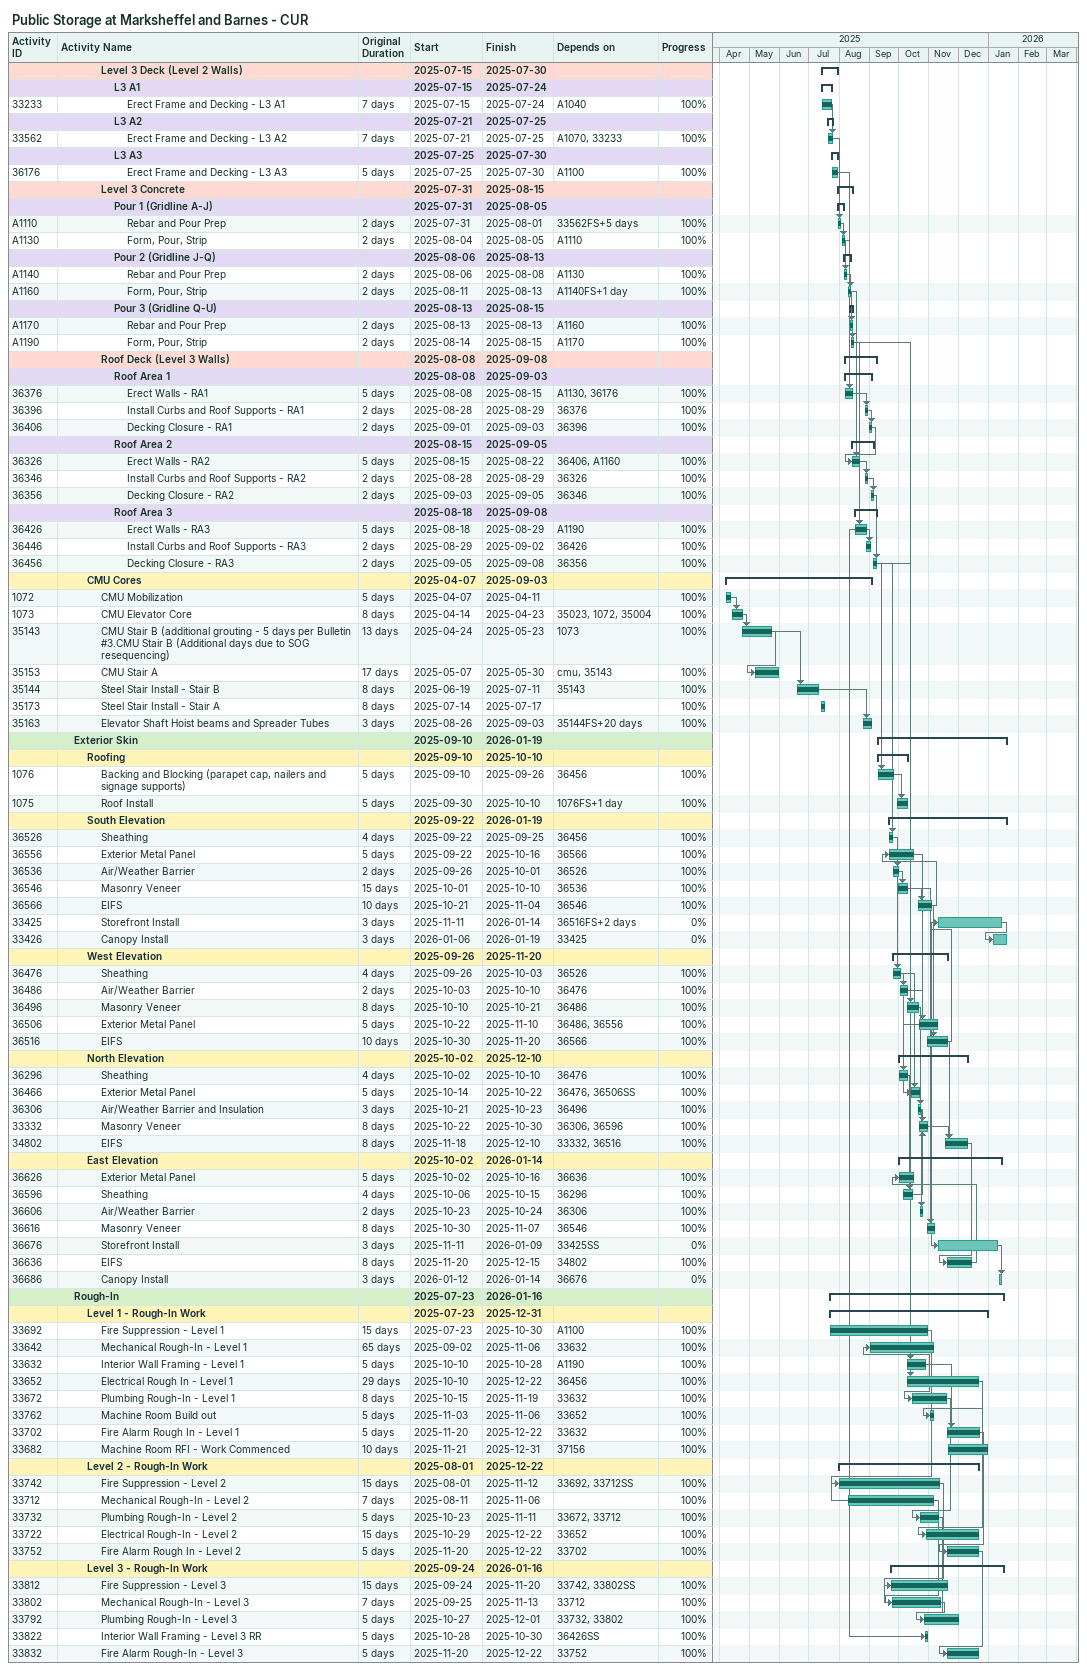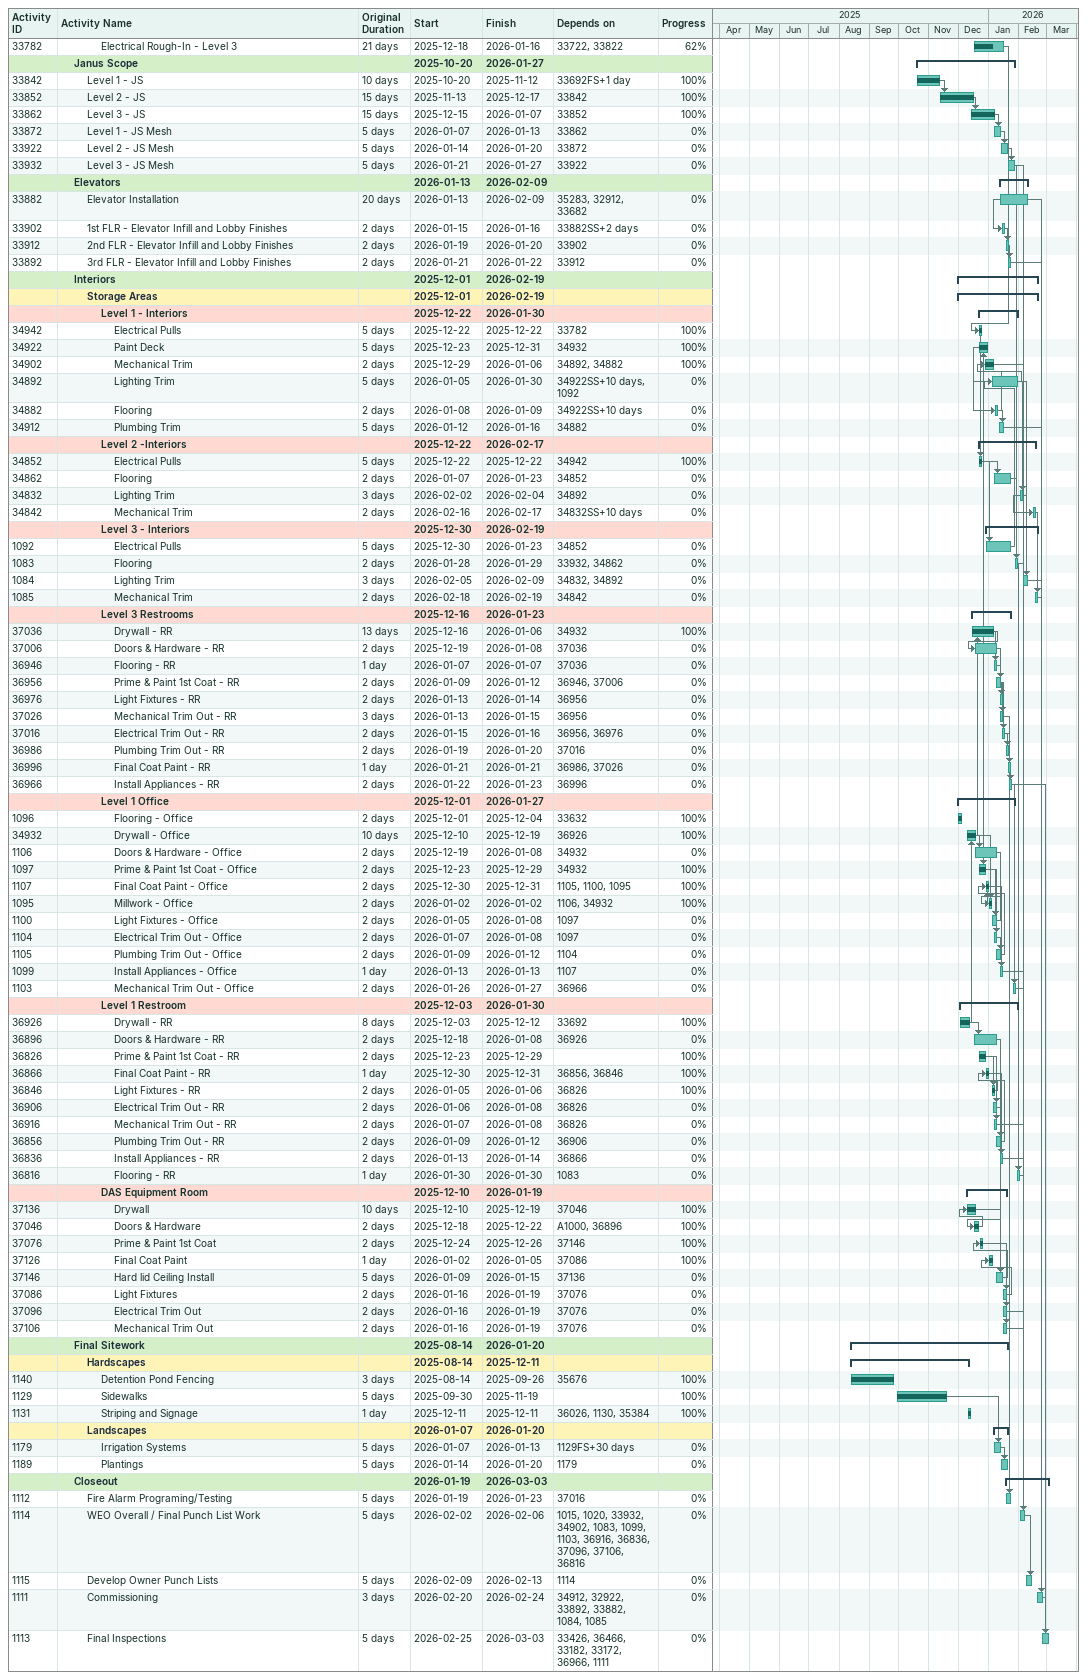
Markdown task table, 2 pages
Public Storage at Marksheffel and Barnes - CUR

| ID | Level | Task | Original duration | Start | Finish | Predecessors | % complete |
|---|---|---|---|---|---|---|---|
|  | 4 | **Level 3 Deck (Level 2 Walls)** |  | 2025-07-15 | 2025-07-30 |  |  |
|  | 5 | **L3 A1** |  | 2025-07-15 | 2025-07-24 |  |  |
| 33233 | 6 | Erect Frame and Decking - L3 A1 | 7d | 2025-07-15 | 2025-07-24 | A1040 | 100 |
|  | 5 | **L3 A2** |  | 2025-07-21 | 2025-07-25 |  |  |
| 33562 | 6 | Erect Frame and Decking - L3 A2 | 7d | 2025-07-21 | 2025-07-25 | A1070, 33233 | 100 |
|  | 5 | **L3 A3** |  | 2025-07-25 | 2025-07-30 |  |  |
| 36176 | 6 | Erect Frame and Decking - L3 A3 | 5d | 2025-07-25 | 2025-07-30 | A1100 | 100 |
|  | 4 | **Level 3 Concrete** |  | 2025-07-31 | 2025-08-15 |  |  |
|  | 5 | **Pour 1 (Gridline A-J)** |  | 2025-07-31 | 2025-08-05 |  |  |
| A1110 | 6 | Rebar and Pour Prep | 2d | 2025-07-31 | 2025-08-01 | 33562FS+5d | 100 |
| A1130 | 6 | Form, Pour, Strip | 2d | 2025-08-04 | 2025-08-05 | A1110 | 100 |
|  | 5 | **Pour 2 (Gridline J-Q)** |  | 2025-08-06 | 2025-08-13 |  |  |
| A1140 | 6 | Rebar and Pour Prep | 2d | 2025-08-06 | 2025-08-08 | A1130 | 100 |
| A1160 | 6 | Form, Pour, Strip | 2d | 2025-08-11 | 2025-08-13 | A1140FS+1d | 100 |
|  | 5 | **Pour 3 (Gridline Q-U)** |  | 2025-08-13 | 2025-08-15 |  |  |
| A1170 | 6 | Rebar and Pour Prep | 2d | 2025-08-13 | 2025-08-13 | A1160 | 100 |
| A1190 | 6 | Form, Pour, Strip | 2d | 2025-08-14 | 2025-08-15 | A1170 | 100 |
|  | 4 | **Roof Deck (Level 3 Walls)** |  | 2025-08-08 | 2025-09-08 |  |  |
|  | 5 | **Roof Area 1** |  | 2025-08-08 | 2025-09-03 |  |  |
| 36376 | 6 | Erect Walls - RA1 | 5d | 2025-08-08 | 2025-08-15 | A1130, 36176 | 100 |
| 36396 | 6 | Install Curbs and Roof Supports - RA1 | 2d | 2025-08-28 | 2025-08-29 | 36376 | 100 |
| 36406 | 6 | Decking Closure - RA1 | 2d | 2025-09-01 | 2025-09-03 | 36396 | 100 |
|  | 5 | **Roof Area 2** |  | 2025-08-15 | 2025-09-05 |  |  |
| 36326 | 6 | Erect Walls - RA2 | 5d | 2025-08-15 | 2025-08-22 | 36406, A1160 | 100 |
| 36346 | 6 | Install Curbs and Roof Supports - RA2 | 2d | 2025-08-28 | 2025-08-29 | 36326 | 100 |
| 36356 | 6 | Decking Closure - RA2 | 2d | 2025-09-03 | 2025-09-05 | 36346 | 100 |
|  | 5 | **Roof Area 3** |  | 2025-08-18 | 2025-09-08 |  |  |
| 36426 | 6 | Erect Walls - RA3 | 5d | 2025-08-18 | 2025-08-29 | A1190 | 100 |
| 36446 | 6 | Install Curbs and Roof Supports - RA3 | 2d | 2025-08-29 | 2025-09-02 | 36426 | 100 |
| 36456 | 6 | Decking Closure - RA3 | 2d | 2025-09-05 | 2025-09-08 | 36356 | 100 |
|  | 3 | **CMU Cores** |  | 2025-04-07 | 2025-09-03 |  |  |
| 1072 | 4 | CMU Mobilization | 5d | 2025-04-07 | 2025-04-11 |  | 100 |
| 1073 | 4 | CMU Elevator Core | 8d | 2025-04-14 | 2025-04-23 | 35023, 1072, 35004 | 100 |
| 35143 | 4 | CMU Stair B (additional grouting - 5 days per Bulletin #3.CMU Stair B (Additional days due to SOG resequencing) | 13d | 2025-04-24 | 2025-05-23 | 1073 | 100 |
| 35153 | 4 | CMU Stair A | 17d | 2025-05-07 | 2025-05-30 | cmu, 35143 | 100 |
| 35144 | 4 | Steel Stair Install - Stair B | 8d | 2025-06-19 | 2025-07-11 | 35143 | 100 |
| 35173 | 4 | Steel Stair Install - Stair A | 8d | 2025-07-14 | 2025-07-17 |  | 100 |
| 35163 | 4 | Elevator Shaft Hoist beams and Spreader Tubes | 3d | 2025-08-26 | 2025-09-03 | 35144FS+20d | 100 |
|  | 2 | **Exterior Skin** |  | 2025-09-10 | 2026-01-19 |  |  |
|  | 3 | **Roofing** |  | 2025-09-10 | 2025-10-10 |  |  |
| 1076 | 4 | Backing and Blocking (parapet cap, nailers and signage supports) | 5d | 2025-09-10 | 2025-09-26 | 36456 | 100 |
| 1075 | 4 | Roof Install | 5d | 2025-09-30 | 2025-10-10 | 1076FS+1d | 100 |
|  | 3 | **South Elevation** |  | 2025-09-22 | 2026-01-19 |  |  |
| 36526 | 4 | Sheathing | 4d | 2025-09-22 | 2025-09-25 | 36456 | 100 |
| 36556 | 4 | Exterior Metal Panel | 5d | 2025-09-22 | 2025-10-16 | 36566 | 100 |
| 36536 | 4 | Air/Weather Barrier | 2d | 2025-09-26 | 2025-10-01 | 36526 | 100 |
| 36546 | 4 | Masonry Veneer | 15d | 2025-10-01 | 2025-10-10 | 36536 | 100 |
| 36566 | 4 | EIFS | 10d | 2025-10-21 | 2025-11-04 | 36546 | 100 |
| 33425 | 4 | Storefront Install | 3d | 2025-11-11 | 2026-01-14 | 36516FS+2d | 0 |
| 33426 | 4 | Canopy Install | 3d | 2026-01-06 | 2026-01-19 | 33425 | 0 |
|  | 3 | **West Elevation** |  | 2025-09-26 | 2025-11-20 |  |  |
| 36476 | 4 | Sheathing | 4d | 2025-09-26 | 2025-10-03 | 36526 | 100 |
| 36486 | 4 | Air/Weather Barrier | 2d | 2025-10-03 | 2025-10-10 | 36476 | 100 |
| 36496 | 4 | Masonry Veneer | 8d | 2025-10-10 | 2025-10-21 | 36486 | 100 |
| 36506 | 4 | Exterior Metal Panel | 5d | 2025-10-22 | 2025-11-10 | 36486, 36556 | 100 |
| 36516 | 4 | EIFS | 10d | 2025-10-30 | 2025-11-20 | 36566 | 100 |
|  | 3 | **North Elevation** |  | 2025-10-02 | 2025-12-10 |  |  |
| 36296 | 4 | Sheathing | 4d | 2025-10-02 | 2025-10-10 | 36476 | 100 |
| 36466 | 4 | Exterior Metal Panel | 5d | 2025-10-14 | 2025-10-22 | 36476, 36506SS | 100 |
| 36306 | 4 | Air/Weather Barrier and Insulation | 3d | 2025-10-21 | 2025-10-23 | 36496 | 100 |
| 33332 | 4 | Masonry Veneer | 8d | 2025-10-22 | 2025-10-30 | 36306, 36596 | 100 |
| 34802 | 4 | EIFS | 8d | 2025-11-18 | 2025-12-10 | 33332, 36516 | 100 |
|  | 3 | **East Elevation** |  | 2025-10-02 | 2026-01-14 |  |  |
| 36626 | 4 | Exterior Metal Panel | 5d | 2025-10-02 | 2025-10-16 | 36636 | 100 |
| 36596 | 4 | Sheathing | 4d | 2025-10-06 | 2025-10-15 | 36296 | 100 |
| 36606 | 4 | Air/Weather Barrier | 2d | 2025-10-23 | 2025-10-24 | 36306 | 100 |
| 36616 | 4 | Masonry Veneer | 8d | 2025-10-30 | 2025-11-07 | 36546 | 100 |
| 36676 | 4 | Storefront Install | 3d | 2025-11-11 | 2026-01-09 | 33425SS | 0 |
| 36636 | 4 | EIFS | 8d | 2025-11-20 | 2025-12-15 | 34802 | 100 |
| 36686 | 4 | Canopy Install | 3d | 2026-01-12 | 2026-01-14 | 36676 | 0 |
|  | 2 | **Rough-In** |  | 2025-07-23 | 2026-01-16 |  |  |
|  | 3 | **Level 1 - Rough-In Work** |  | 2025-07-23 | 2025-12-31 |  |  |
| 33692 | 4 | Fire Suppression - Level 1 | 15d | 2025-07-23 | 2025-10-30 | A1100 | 100 |
| 33642 | 4 | Mechanical Rough-In - Level 1 | 65d | 2025-09-02 | 2025-11-06 | 33632 | 100 |
| 33632 | 4 | Interior Wall Framing - Level 1 | 5d | 2025-10-10 | 2025-10-28 | A1190 | 100 |
| 33652 | 4 | Electrical Rough In - Level 1 | 29d | 2025-10-10 | 2025-12-22 | 36456 | 100 |
| 33672 | 4 | Plumbing Rough-In - Level 1 | 8d | 2025-10-15 | 2025-11-19 | 33632 | 100 |
| 33762 | 4 | Machine Room Build out | 5d | 2025-11-03 | 2025-11-06 | 33652 | 100 |
| 33702 | 4 | Fire Alarm Rough In - Level 1 | 5d | 2025-11-20 | 2025-12-22 | 33632 | 100 |
| 33682 | 4 | Machine Room RFI - Work Commenced | 10d | 2025-11-21 | 2025-12-31 | 37156 | 100 |
|  | 3 | **Level 2 - Rough-In Work** |  | 2025-08-01 | 2025-12-22 |  |  |
| 33742 | 4 | Fire Suppression - Level 2 | 15d | 2025-08-01 | 2025-11-12 | 33692, 33712SS | 100 |
| 33712 | 4 | Mechanical Rough-In - Level 2 | 7d | 2025-08-11 | 2025-11-06 |  | 100 |
| 33732 | 4 | Plumbing Rough-In - Level 2 | 5d | 2025-10-23 | 2025-11-11 | 33672, 33712 | 100 |
| 33722 | 4 | Electrical Rough-In - Level 2 | 15d | 2025-10-29 | 2025-12-22 | 33652 | 100 |
| 33752 | 4 | Fire Alarm Rough In - Level 2 | 5d | 2025-11-20 | 2025-12-22 | 33702 | 100 |
|  | 3 | **Level 3 - Rough-In Work** |  | 2025-09-24 | 2026-01-16 |  |  |
| 33812 | 4 | Fire Suppression - Level 3 | 15d | 2025-09-24 | 2025-11-20 | 33742, 33802SS | 100 |
| 33802 | 4 | Mechanical Rough-In - Level 3 | 7d | 2025-09-25 | 2025-11-13 | 33712 | 100 |
| 33792 | 4 | Plumbing Rough-In - Level 3 | 5d | 2025-10-27 | 2025-12-01 | 33732, 33802 | 100 |
| 33822 | 4 | Interior Wall Framing - Level 3 RR | 5d | 2025-10-28 | 2025-10-30 | 36426SS | 100 |
| 33832 | 4 | Fire Alarm Rough-In - Level 3 | 5d | 2025-11-20 | 2025-12-22 | 33752 | 100 |
| 33782 | 4 | Electrical Rough-In - Level 3 | 21d | 2025-12-18 | 2026-01-16 | 33722, 33822 | 62 |
|  | 2 | **Janus Scope** |  | 2025-10-20 | 2026-01-27 |  |  |
| 33842 | 3 | Level 1 - JS | 10d | 2025-10-20 | 2025-11-12 | 33692FS+1d | 100 |
| 33852 | 3 | Level 2 - JS | 15d | 2025-11-13 | 2025-12-17 | 33842 | 100 |
| 33862 | 3 | Level 3 - JS | 15d | 2025-12-15 | 2026-01-07 | 33852 | 100 |
| 33872 | 3 | Level 1 - JS Mesh | 5d | 2026-01-07 | 2026-01-13 | 33862 | 0 |
| 33922 | 3 | Level 2 - JS Mesh | 5d | 2026-01-14 | 2026-01-20 | 33872 | 0 |
| 33932 | 3 | Level 3 - JS Mesh | 5d | 2026-01-21 | 2026-01-27 | 33922 | 0 |
|  | 2 | **Elevators** |  | 2026-01-13 | 2026-02-09 |  |  |
| 33882 | 3 | Elevator Installation | 20d | 2026-01-13 | 2026-02-09 | 35283, 32912, 33682 | 0 |
| 33902 | 3 | 1st FLR - Elevator Infill and Lobby Finishes | 2d | 2026-01-15 | 2026-01-16 | 33882SS+2d | 0 |
| 33912 | 3 | 2nd FLR - Elevator Infill and Lobby Finishes | 2d | 2026-01-19 | 2026-01-20 | 33902 | 0 |
| 33892 | 3 | 3rd FLR - Elevator Infill and Lobby Finishes | 2d | 2026-01-21 | 2026-01-22 | 33912 | 0 |
|  | 2 | **Interiors** |  | 2025-12-01 | 2026-02-19 |  |  |
|  | 3 | **Storage Areas** |  | 2025-12-01 | 2026-02-19 |  |  |
|  | 4 | **Level 1 - Interiors** |  | 2025-12-22 | 2026-01-30 |  |  |
| 34942 | 5 | Electrical Pulls | 5d | 2025-12-22 | 2025-12-22 | 33782 | 100 |
| 34922 | 5 | Paint Deck | 5d | 2025-12-23 | 2025-12-31 | 34932 | 100 |
| 34902 | 5 | Mechanical Trim | 2d | 2025-12-29 | 2026-01-06 | 34892, 34882 | 100 |
| 34892 | 5 | Lighting Trim | 5d | 2026-01-05 | 2026-01-30 | 34922SS+10d, 1092 | 0 |
| 34882 | 5 | Flooring | 2d | 2026-01-08 | 2026-01-09 | 34922SS+10d | 0 |
| 34912 | 5 | Plumbing Trim | 5d | 2026-01-12 | 2026-01-16 | 34882 | 0 |
|  | 4 | **Level 2 -Interiors** |  | 2025-12-22 | 2026-02-17 |  |  |
| 34852 | 5 | Electrical Pulls | 5d | 2025-12-22 | 2025-12-22 | 34942 | 100 |
| 34862 | 5 | Flooring | 2d | 2026-01-07 | 2026-01-23 | 34852 | 0 |
| 34832 | 5 | Lighting Trim | 3d | 2026-02-02 | 2026-02-04 | 34892 | 0 |
| 34842 | 5 | Mechanical Trim | 2d | 2026-02-16 | 2026-02-17 | 34832SS+10d | 0 |
|  | 4 | **Level 3 - Interiors** |  | 2025-12-30 | 2026-02-19 |  |  |
| 1092 | 5 | Electrical Pulls | 5d | 2025-12-30 | 2026-01-23 | 34852 | 0 |
| 1083 | 5 | Flooring | 2d | 2026-01-28 | 2026-01-29 | 33932, 34862 | 0 |
| 1084 | 5 | Lighting Trim | 3d | 2026-02-05 | 2026-02-09 | 34832, 34892 | 0 |
| 1085 | 5 | Mechanical Trim | 2d | 2026-02-18 | 2026-02-19 | 34842 | 0 |
|  | 4 | **Level 3 Restrooms** |  | 2025-12-16 | 2026-01-23 |  |  |
| 37036 | 5 | Drywall - RR | 13d | 2025-12-16 | 2026-01-06 | 34932 | 100 |
| 37006 | 5 | Doors & Hardware - RR | 2d | 2025-12-19 | 2026-01-08 | 37036 | 0 |
| 36946 | 5 | Flooring - RR | 1d | 2026-01-07 | 2026-01-07 | 37036 | 0 |
| 36956 | 5 | Prime & Paint 1st Coat - RR | 2d | 2026-01-09 | 2026-01-12 | 36946, 37006 | 0 |
| 36976 | 5 | Light Fixtures - RR | 2d | 2026-01-13 | 2026-01-14 | 36956 | 0 |
| 37026 | 5 | Mechanical Trim Out - RR | 3d | 2026-01-13 | 2026-01-15 | 36956 | 0 |
| 37016 | 5 | Electrical Trim Out - RR | 2d | 2026-01-15 | 2026-01-16 | 36956, 36976 | 0 |
| 36986 | 5 | Plumbing Trim Out - RR | 2d | 2026-01-19 | 2026-01-20 | 37016 | 0 |
| 36996 | 5 | Final Coat Paint - RR | 1d | 2026-01-21 | 2026-01-21 | 36986, 37026 | 0 |
| 36966 | 5 | Install Appliances - RR | 2d | 2026-01-22 | 2026-01-23 | 36996 | 0 |
|  | 4 | **Level 1 Office** |  | 2025-12-01 | 2026-01-27 |  |  |
| 1096 | 5 | Flooring - Office | 2d | 2025-12-01 | 2025-12-04 | 33632 | 100 |
| 34932 | 5 | Drywall - Office | 10d | 2025-12-10 | 2025-12-19 | 36926 | 100 |
| 1106 | 5 | Doors & Hardware - Office | 2d | 2025-12-19 | 2026-01-08 | 34932 | 0 |
| 1097 | 5 | Prime & Paint 1st Coat - Office | 2d | 2025-12-23 | 2025-12-29 | 34932 | 100 |
| 1107 | 5 | Final Coat Paint - Office | 2d | 2025-12-30 | 2025-12-31 | 1105, 1100, 1095 | 100 |
| 1095 | 5 | Millwork - Office | 2d | 2026-01-02 | 2026-01-02 | 1106, 34932 | 100 |
| 1100 | 5 | Light Fixtures - Office | 2d | 2026-01-05 | 2026-01-08 | 1097 | 0 |
| 1104 | 5 | Electrical Trim Out - Office | 2d | 2026-01-07 | 2026-01-08 | 1097 | 0 |
| 1105 | 5 | Plumbing Trim Out - Office | 2d | 2026-01-09 | 2026-01-12 | 1104 | 0 |
| 1099 | 5 | Install Appliances - Office | 1d | 2026-01-13 | 2026-01-13 | 1107 | 0 |
| 1103 | 5 | Mechanical Trim Out - Office | 2d | 2026-01-26 | 2026-01-27 | 36966 | 0 |
|  | 4 | **Level 1 Restroom** |  | 2025-12-03 | 2026-01-30 |  |  |
| 36926 | 5 | Drywall - RR | 8d | 2025-12-03 | 2025-12-12 | 33692 | 100 |
| 36896 | 5 | Doors & Hardware - RR | 2d | 2025-12-18 | 2026-01-08 | 36926 | 0 |
| 36826 | 5 | Prime & Paint 1st Coat - RR | 2d | 2025-12-23 | 2025-12-29 |  | 100 |
| 36866 | 5 | Final Coat Paint - RR | 1d | 2025-12-30 | 2025-12-31 | 36856, 36846 | 100 |
| 36846 | 5 | Light Fixtures - RR | 2d | 2026-01-05 | 2026-01-06 | 36826 | 100 |
| 36906 | 5 | Electrical Trim Out - RR | 2d | 2026-01-06 | 2026-01-08 | 36826 | 0 |
| 36916 | 5 | Mechanical Trim Out - RR | 2d | 2026-01-07 | 2026-01-08 | 36826 | 0 |
| 36856 | 5 | Plumbing Trim Out - RR | 2d | 2026-01-09 | 2026-01-12 | 36906 | 0 |
| 36836 | 5 | Install Appliances - RR | 2d | 2026-01-13 | 2026-01-14 | 36866 | 0 |
| 36816 | 5 | Flooring - RR | 1d | 2026-01-30 | 2026-01-30 | 1083 | 0 |
|  | 4 | **DAS Equipment Room** |  | 2025-12-10 | 2026-01-19 |  |  |
| 37136 | 5 | Drywall | 10d | 2025-12-10 | 2025-12-19 | 37046 | 100 |
| 37046 | 5 | Doors & Hardware | 2d | 2025-12-18 | 2025-12-22 | A1000, 36896 | 100 |
| 37076 | 5 | Prime & Paint 1st Coat | 2d | 2025-12-24 | 2025-12-26 | 37146 | 100 |
| 37126 | 5 | Final Coat Paint | 1d | 2026-01-02 | 2026-01-05 | 37086 | 100 |
| 37146 | 5 | Hard lid Ceiling Install | 5d | 2026-01-09 | 2026-01-15 | 37136 | 0 |
| 37086 | 5 | Light Fixtures | 2d | 2026-01-16 | 2026-01-19 | 37076 | 0 |
| 37096 | 5 | Electrical Trim Out | 2d | 2026-01-16 | 2026-01-19 | 37076 | 0 |
| 37106 | 5 | Mechanical Trim Out | 2d | 2026-01-16 | 2026-01-19 | 37076 | 0 |
|  | 2 | **Final Sitework** |  | 2025-08-14 | 2026-01-20 |  |  |
|  | 3 | **Hardscapes** |  | 2025-08-14 | 2025-12-11 |  |  |
| 1140 | 4 | Detention Pond Fencing | 3d | 2025-08-14 | 2025-09-26 | 35676 | 100 |
| 1129 | 4 | Sidewalks | 5d | 2025-09-30 | 2025-11-19 |  | 100 |
| 1131 | 4 | Striping and Signage | 1d | 2025-12-11 | 2025-12-11 | 36026, 1130, 35384 | 100 |
|  | 3 | **Landscapes** |  | 2026-01-07 | 2026-01-20 |  |  |
| 1179 | 4 | Irrigation Systems | 5d | 2026-01-07 | 2026-01-13 | 1129FS+30d | 0 |
| 1189 | 4 | Plantings | 5d | 2026-01-14 | 2026-01-20 | 1179 | 0 |
|  | 2 | **Closeout** |  | 2026-01-19 | 2026-03-03 |  |  |
| 1112 | 3 | Fire Alarm Programing/Testing | 5d | 2026-01-19 | 2026-01-23 | 37016 | 0 |
| 1114 | 3 | WEO Overall / Final Punch List Work | 5d | 2026-02-02 | 2026-02-06 | 1015, 1020, 33932, 34902, 1083, 1099, 1103, 36916, 36836, 37096, 37106, 36816 | 0 |
| 1115 | 3 | Develop Owner Punch Lists | 5d | 2026-02-09 | 2026-02-13 | 1114 | 0 |
| 1111 | 3 | Commissioning | 3d | 2026-02-20 | 2026-02-24 | 34912, 32922, 33892, 33882, 1084, 1085 | 0 |
| 1113 | 3 | Final Inspections | 5d | 2026-02-25 | 2026-03-03 | 33426, 36466, 33182, 33172, 36966, 1111 | 0 |
